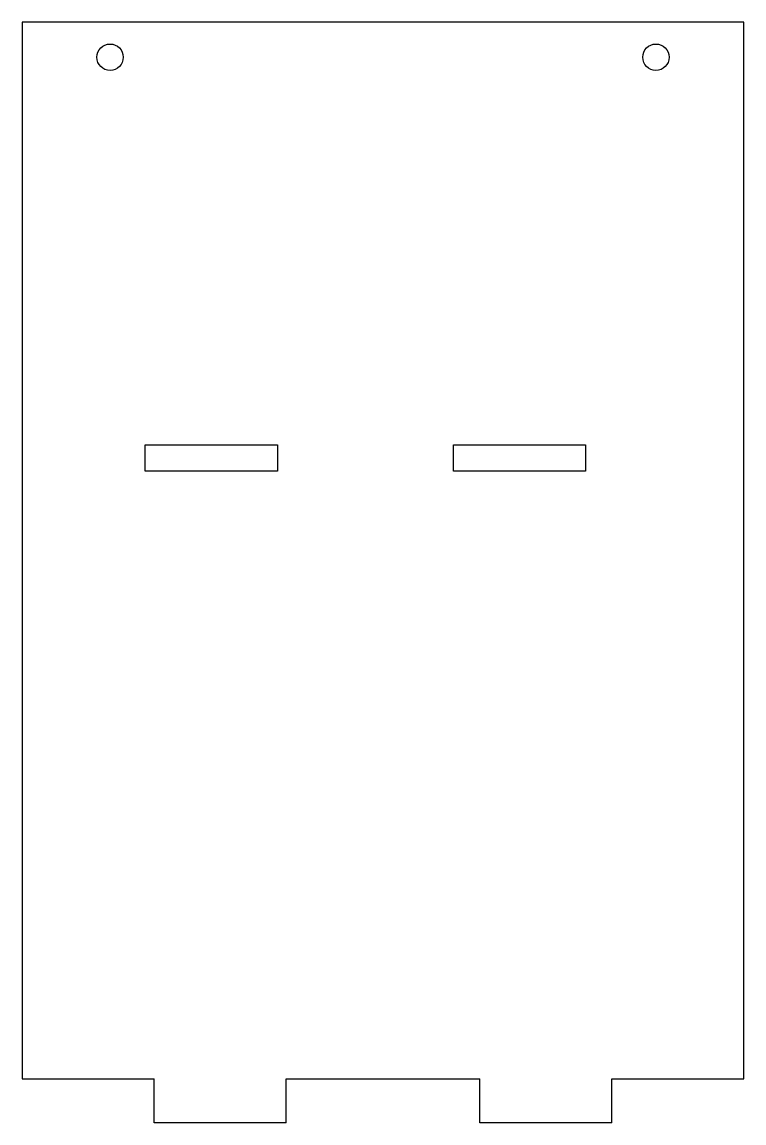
# Model space of a CAD drawing. Header units: millimetres. Extents: x -41 to 41, y -65 to 60.
import ezdxf

# ---------------------------------------------------------------- set-up
doc = ezdxf.new("R2010")
doc.units = ezdxf.units.MM

msp = doc.modelspace()

# ---------------------------------------------------------------- linework, layer by layer
at = {"color": 7, "linetype": 'Continuous', "lineweight": 25}
for p, q in [((-41, 60), (-41, -60)), ((41, 60), (-41, 60)), ((41, -60), (41, 60)), ((-27, 12), (-12, 12)), ((-27, 9), (-27, 12)), ((-12, 12), (-12, 9)), ((8, 12), (23, 12)), ((8, 9), (8, 12)), ((23, 12), (23, 9)), ((-12, 9), (-27, 9)), ((23, 9), (8, 9)), ((-41, -60), (-26, -60)), ((-26, -65), (-26, -60)), ((-11, -65), (-11, -60)), ((-11, -60), (11, -60)), ((11, -65), (11, -60)), ((26, -65), (26, -60)), ((26, -60), (41, -60)), ((-11, -65), (-26, -65)), ((26, -65), (11, -65))]:
    msp.add_line(p, q, dxfattribs=at)
for centre in [(-31, 56), (31, 56)]:
    msp.add_circle(centre, 1.5, dxfattribs=at)

doc.saveas('drawing.dxf')
